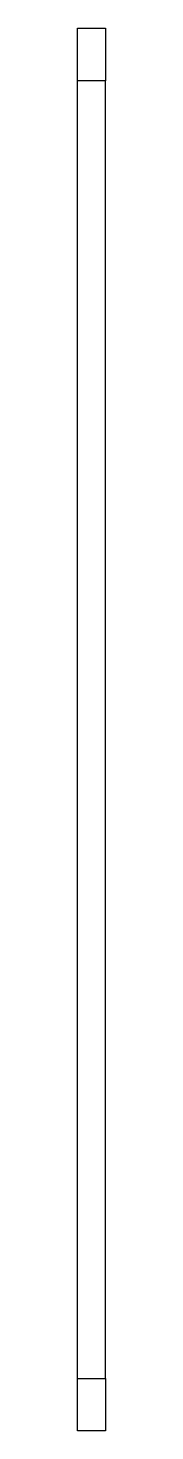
# Model space of a CAD drawing. Header units: millimetres. Extents: x 593 to 1667, y 56 to 396.
# Drawn here: x 1665.3 to 1666.9, y 315.7 to 395.7 of the extents above.
import ezdxf

# ---------------------------------------------------------------- set-up
doc = ezdxf.new("R2010")
doc.units = ezdxf.units.MM

msp = doc.modelspace()

# ---------------------------------------------------------------- linework, layer by layer
at = {"color": 7, "linetype": 'Continuous', "lineweight": 25}
for p, q in [((1665.3, 395.666), (1666.9, 395.666)), ((1665.3, 392.666), (1665.3, 395.666)), ((1666.9, 395.666), (1666.9, 392.666)), ((1665.3, 318.666), (1665.3, 392.666)), ((1666.9, 392.666), (1665.3, 392.666)), ((1666.9, 318.666), (1666.9, 392.666)), ((1665.3, 318.666), (1666.9, 318.666)), ((1665.3, 315.666), (1665.3, 318.666)), ((1666.9, 318.666), (1666.9, 315.666)), ((1666.9, 315.666), (1665.3, 315.666))]:
    msp.add_line(p, q, dxfattribs=at)

doc.saveas('drawing.dxf')
